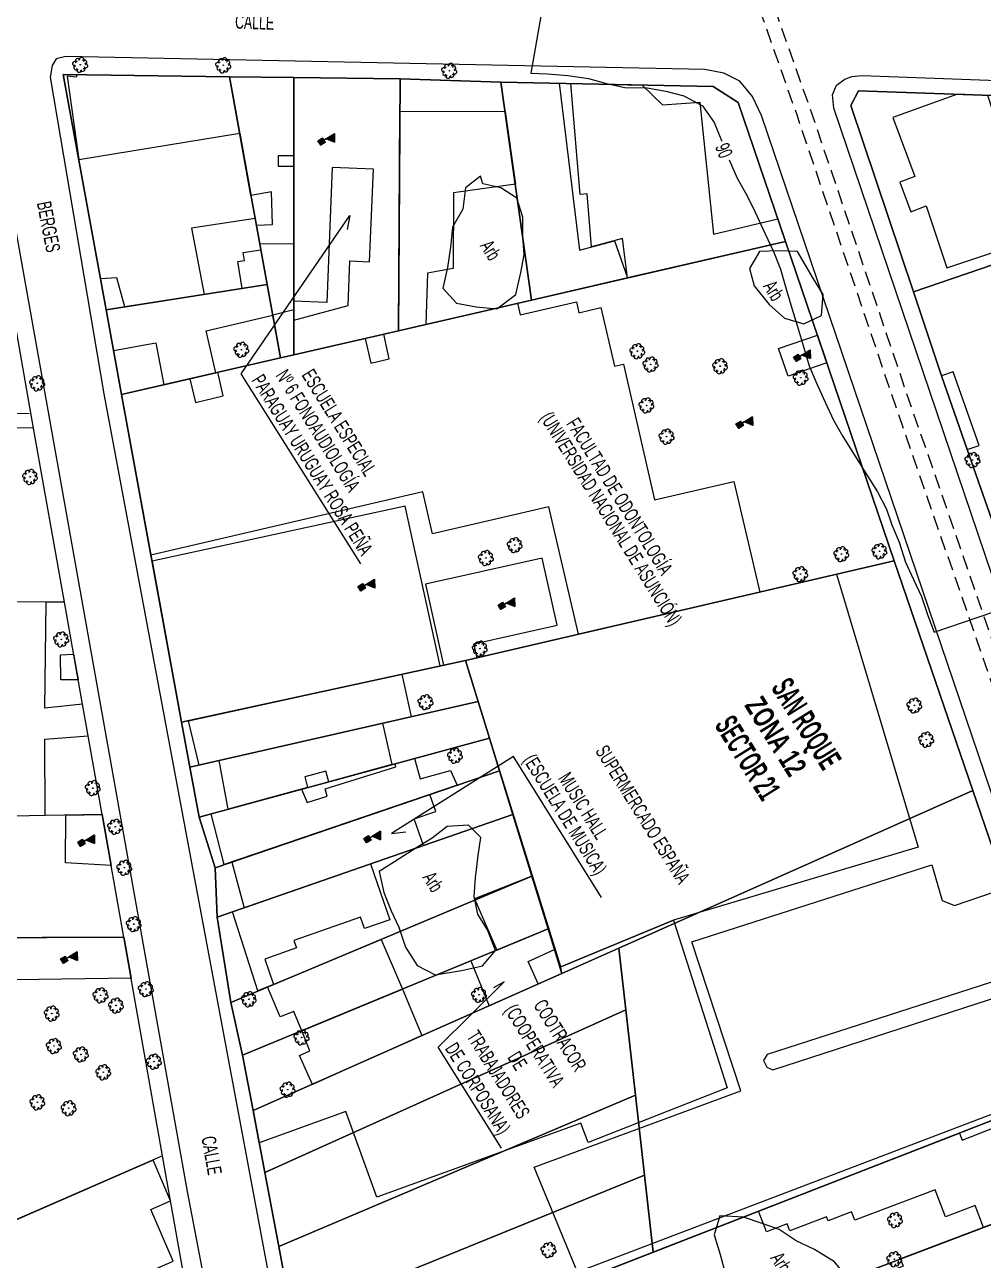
# Model space of a CAD drawing. Header units: millimetres. Extents: x 438774 to 440085, y 7202522 to 7203572.
# Drawn here: x 438927.1 to 439061.2, y 7202859.7 to 7203032.5 of the extents above; entities that cross this region are included whole.
import ezdxf

# ---------------------------------------------------------------- set-up
doc = ezdxf.new("R2010")
doc.units = ezdxf.units.MM
doc.linetypes.add('00', pattern=[10, 0, -10])
doc.linetypes.add('06', pattern=[3, 2, -1])
for name, color, linetype in [('0211', 255, 'Continuous'), ('0212', 7, 'Continuous'), ('0220', 7, 'Continuous'), ('0222', 7, 'Continuous'), ('0505', 1, 'Continuous'), ('0506', 1, 'Continuous'), ('0603', 1, 'Continuous'), ('0611', 30, 'Continuous'), ('0612', 7, 'Continuous'), ('0703', 6, 'Continuous'), ('0705', 242, 'Continuous'), ('0707', 7, 'Continuous'), ('0801', 10, 'Continuous'), ('0811', 10, 'Continuous'), ('0812', 7, 'Continuous'), ('0821', 10, 'Continuous'), ('0822', 7, 'Continuous'), ('1005', 3, 'Continuous'), ('1006', 3, 'Continuous'), ('1007', 3, 'Continuous'), ('curso de agua', 4, 'Continuous')]:
    doc.layers.add(name, color=color, linetype=linetype)
doc.styles.add('02', font='swissc.ttf')
doc.styles.add('03', font='swisscb.ttf')
doc.styles.add('04', font='swisscb.ttf')

# ---------------------------------------------------------------- blocks, each defined once
blk = doc.blocks.new('15')
for p, q in [((-0.38, 0.75), (0.37, 0.75)), ((-0.38, 0.73), (0.37, 0.73)), ((-0.38, 0.72), (0.37, 0.72)), ((-0.38, 0.7), (0.37, 0.7)), ((-0.38, 0.69), (0.37, 0.69)), ((-0.38, 0.67), (0.37, 0.67)), ((-0.38, 0.66), (0.37, 0.66)), ((-0.38, 0.64), (0.37, 0.64)), ((-0.38, 0.63), (0.37, 0.63)), ((-0.38, 0.61), (0.37, 0.61)), ((-0.38, 0.6), (0.37, 0.6)), ((-0.38, 0.58), (0.37, 0.58)), ((-0.38, 0.57), (0.37, 0.57)), ((-0.38, 0.55), (0.37, 0.55)), ((-0.38, 0.54), (0.37, 0.54)), ((-0.38, 0.52), (0.37, 0.52)), ((-0.38, 0.51), (0.37, 0.51)), ((-0.38, 0.49), (0.37, 0.49)), ((-0.38, 0.48), (0.37, 0.48)), ((-0.38, 0.46), (0.37, 0.46)), ((-0.38, 0.45), (0.37, 0.45)), ((-0.38, 0.43), (0.37, 0.43)), ((-0.38, 0.42), (0.37, 0.42)), ((-0.38, 0.4), (0.37, 0.4)), ((-0.38, 0.39), (0.37, 0.39)), ((-0.38, 0.37), (0.37, 0.37)), ((-0.38, 0.36), (0.37, 0.36)), ((-0.38, 0.34), (0.37, 0.34)), ((-0.38, 0.33), (0.37, 0.33)), ((-0.38, 0.31), (0.37, 0.31)), ((-0.38, 0.3), (0.37, 0.3)), ((-0.38, 0.28), (0.37, 0.28)), ((-0.38, 0.27), (0.37, 0.27)), ((-0.38, 0.25), (0.37, 0.25)), ((-0.38, 0.24), (0.37, 0.24)), ((-0.38, 0.22), (0.37, 0.22)), ((-0.38, 0.21), (0.37, 0.21)), ((-0.38, 0.19), (0.37, 0.19)), ((-0.38, 0.18), (0.37, 0.18)), ((-0.38, 0.16), (0.37, 0.16)), ((-0.38, 0.15), (0.37, 0.15)), ((-0.38, 0.13), (0.37, 0.13)), ((-0.38, 0.12), (0.37, 0.12)), ((-0.38, 0.1), (0.37, 0.1)), ((-0.38, 0.09), (0.37, 0.09)), ((-0.38, 0.07), (0.37, 0.07)), ((-0.38, 0.06), (0.37, 0.06)), ((-0.38, 0.04), (0.37, 0.04)), ((-0.38, 0.03), (0.37, 0.03)), ((-0.38, 0.01), (0.37, 0.01))]:
    blk.add_line(p, q)
for points in [[(0, 0), (0, 2.5), (1.05, 1.88), (0, 1.12)], [(-0.38, 0.75), (0.37, 0.75), (0.37, 0), (-0.38, 0)]]:
    blk.add_lwpolyline(points, close=True)
blk.add_lwpolyline([(0.01, 2.48), (0.01, 1.17), (1.02, 1.88), (0.03, 2.48), (0.03, 1.23), (0.97, 1.88), (0.04, 2.42), (0.04, 1.28), (0.93, 1.88), (0.06, 2.38), (0.06, 1.33), (0.89, 1.88), (0.07, 2.33), (0.07, 1.38), (0.84, 1.88), (0.09, 2.28), (0.09, 1.42), (0.79, 1.88), (0.1, 2.23), (0.1, 1.48), (0.75, 1.88), (0.12, 2.17), (0.12, 1.53), (0.7, 1.88), (0.13, 2.12), (0.13, 1.58), (0.66, 1.88), (0.15, 2.08), (0.15, 1.62), (0.61, 1.88), (0.16, 2.03), (0.16, 1.67), (0.55, 1.88), (0.18, 2), (0.18, 1.7), (0.51, 1.88), (0.19, 1.95), (0.19, 1.75), (0.46, 1.88), (0.21, 1.92), (0.21, 1.78), (0.42, 1.88), (0.22, 1.9), (0.22, 1.8), (0.37, 1.88), (0.24, 1.88), (0.24, 1.83), (0.3, 1.85), (0.24, 1.85)])
blk = doc.blocks.new('09')
for p, q in [((-0.04, 0.01), (0.04, 0.01)), ((-0.02, 0.03), (0.02, 0.03)), ((0, 0.05), (0, 0.05)), ((-0.04, -0.01), (0.04, -0.01)), ((-0.02, -0.03), (0.02, -0.03))]:
    blk.add_line(p, q)
for points in [[(-0.61, 0.39), (-0.76, 0.34), (-0.88, 0.27), (-0.97, 0.13), (-1, 0), (-0.96, -0.15), (-0.88, -0.26), (-0.83, -0.31), (-0.73, -0.36), (-0.58, -0.38)], [(-0.12, 0.67), (-0.2, 0.77), (-0.32, 0.84), (-0.46, 0.87), (-0.62, 0.83), (-0.74, 0.77), (-0.81, 0.63), (-0.83, 0.49), (-0.83, 0.42), (-0.79, 0.32), (-0.69, 0.22), (-0.62, 0.16)], [(-0.41, 0.6), (-0.39, 0.72), (-0.35, 0.82), (-0.3, 0.88), (-0.18, 0.96), (-0.03, 1), (0.1, 0.96), (0.24, 0.87), (0.31, 0.75), (0.36, 0.62), (0.37, 0.55)], [(0.11, 0.66), (0.19, 0.71), (0.31, 0.78), (0.42, 0.81), (0.49, 0.81), (0.63, 0.78), (0.76, 0.7), (0.82, 0.58), (0.84, 0.41), (0.81, 0.28), (0.75, 0.16), (0.69, 0.06)], [(0.67, -0.42), (0.8, -0.38), (0.91, -0.29), (0.99, -0.14), (1.01, -0.01), (0.95, 0.14), (0.86, 0.24), (0.8, 0.29), (0.7, 0.32), (0.56, 0.34)], [(-0.14, -0.69), (-0.19, -0.75), (-0.3, -0.83), (-0.4, -0.87), (-0.48, -0.87), (-0.61, -0.83), (-0.74, -0.75), (-0.8, -0.63), (-0.83, -0.47), (-0.79, -0.33), (-0.7, -0.18), (-0.64, -0.12)], [(-0.38, -0.63), (-0.34, -0.76), (-0.26, -0.88), (-0.13, -0.97), (0.01, -1.01), (0.15, -0.97), (0.27, -0.88), (0.32, -0.83), (0.36, -0.73), (0.38, -0.57)], [(0.15, -0.7), (0.32, -0.83), (0.46, -0.87), (0.62, -0.85), (0.74, -0.79), (0.83, -0.66), (0.86, -0.52), (0.86, -0.45), (0.83, -0.34), (0.74, -0.24), (0.67, -0.18)]]:
    blk.add_lwpolyline(points)
blk.add_lwpolyline([(0, -0.05), (-0.05, 0), (0, 0.05), (0.05, 0)], close=True)

msp = doc.modelspace()

# ---------------------------------------------------------------- linework, layer by layer
at = {"layer": '0211', "linetype": '06', "flags": 128}
msp.add_lwpolyline([(438936.62, 7203319.77), (438936.63, 7203319.71), (438953.6, 7203260.37), (438958.22, 7203243.97), (438972.02, 7203204.39), (438988.86, 7203156.88), (439011.03, 7203091.99), (439026.86, 7203043.33), (439035.12, 7203019.93), (439048.27, 7202981.12), (439066.84, 7202927.56), (439086.2, 7202870.18), (439102.38, 7202822.58), (439121.32, 7202767.09), (439140.64, 7202709.53), (439169.58, 7202624.26), (439177.4, 7202600.35), (439193.97, 7202552.48), (439203.7, 7202523.15)], dxfattribs=at)
at = {"layer": '0505', "linetype": 'Continuous', "elevation": 90, "flags": 128}
for points in [[(439000.13, 7203038.27), (438997.93, 7203025.74), (439000.29, 7203025.65), (439003.09, 7203025.42), (439005.99, 7203024.96), (439008.54, 7203024.3), (439011.1, 7203023.71), (439014.21, 7203023.67), (439016.8, 7203023.2), (439019.35, 7203022.54), (439021.93, 7203021.18), (439023.57, 7203018.85), (439024.6, 7203016.31)], [(439025.69, 7203013.61), (439026.8, 7203011.05), (439028.15, 7203008.67), (439029.32, 7203006.29), (439030.67, 7203003.36), (439031.89, 7203000.79), (439032.85, 7202998.31), (439033.68, 7202995.4), (439034.44, 7202992.84), (439035.21, 7202990.42), (439036.05, 7202987.63), (439036.88, 7202984.82), (439037.93, 7202982.26), (439039.1, 7202979.7), (439040.28, 7202977.22), (439041.58, 7202974.9), (439043.29, 7202972.18), (439044.76, 7202969.84), (439046.43, 7202967.17), (439047.67, 7202964.74), (439048.42, 7202962.56), (439049.47, 7202960.14), (439050.33, 7202957.35), (439051.44, 7202954.91), (439052.56, 7202952.55), (439053.46, 7202949.87), (439054.37, 7202947.53), (439064.76, 7202951.11)], [(439064.24, 7202958.09), (439058.98, 7202973.08), (439060.64, 7202973.67), (439057.03, 7202983.96), (439055.39, 7202983.38), (439051.47, 7202995.15), (439070.78, 7203001.75)]]:
    msp.add_lwpolyline(points, dxfattribs=at)
at = {"layer": '0505', "linetype": '00', "elevation": 90, "flags": 128}
msp.add_lwpolyline([(439024.6, 7203016.31), (439025.69, 7203013.61)], dxfattribs=at)
at = {"layer": '0603', "linetype": 'Continuous', "flags": 128}
for points in [[(439066.63, 7202912.52), (439030.21, 7203019.83), (439028.94, 7203022.47)], [(439121.77, 7202786.14), (439120.76, 7202786), (439119.98, 7202786.58), (439119.44, 7202787.44), (439119.06, 7202788.44), (439040.3, 7203020.84)]]:
    msp.add_lwpolyline(points, dxfattribs=at)
at = {"layer": '0611', "linetype": 'Continuous', "flags": 128}
for points in [[(438781.8, 7203029.47), (438783.05, 7203030.33), (438784.57, 7203030.65), (438919.72, 7203028.34), (438920.71, 7203028.04), (438921.41, 7203027.12), (438922.04, 7203025.11), (438938.13, 7202935.19), (438949.85, 7202869.34), (438960.68, 7202812.84), (438974.05, 7202737.28), (438974.03, 7202734.9), (438973.24, 7202733.87), (438971.92, 7202733.06), (438867.17, 7202695.44), (438784.62, 7202666.35)], [(439028.94, 7203022.47), (439027.16, 7203024.59), (439024.95, 7203025.73), (439022.26, 7203026.24), (438932.91, 7203028.07), (438931.55, 7203027.71), (438931.01, 7203026.81), (438930.73, 7203025.18), (438938.22, 7202980.86), (438948.6, 7202925.26), (438962.08, 7202853.2), (438983.47, 7202739.82), (438984.44, 7202738.62), (438985.34, 7202738.56), (438986.94, 7202738.71), (439107.85, 7202781.81)], [(439040.3, 7203020.84), (439040.14, 7203022.68), (439040.71, 7203024.03), (439041.85, 7203024.88), (439042.85, 7203025.26), (439044.28, 7203025.41), (439170.48, 7203020.76), (439177.8, 7203019.97), (439187.63, 7203016.96), (439193.98, 7203014.68), (439196.13, 7203012.98), (439197.37, 7203011.85), (439198.19, 7203010.27), (439199.65, 7203006.7), (439261.42, 7202841.21)], [(439075.94, 7202884.37), (439075.63, 7202884.81), (439074.58, 7202884.79), (439073.25, 7202884.24), (439004.46, 7202858.02), (438998.39, 7202872.71), (439027.29, 7202883.41), (439020.45, 7202904.24), (439054.03, 7202915), (439055.48, 7202910.03), (439057.21, 7202909.31), (439066.63, 7202912.52)], [(439067.24, 7202906.93), (439064.76, 7202906.19), (439065.1, 7202899.5), (439031, 7202888.49), (439030.5, 7202887.65), (439030.93, 7202886.71), (439031.78, 7202886.36), (439065.54, 7202897.28), (439069.82, 7202893.44), (439071.54, 7202894.48), (439072.16, 7202895.86)]]:
    msp.add_lwpolyline(points, dxfattribs=at)
at = {"layer": '0703', "linetype": 'Continuous', "flags": 128}
for points in [[(439074.04, 7202883.78), (439059.78, 7202925.4), (439048.77, 7202957.53), (439033.56, 7203002.18), (439026.92, 7203021.63), (439023.45, 7203023.84), (438993.76, 7203024.49), (438979.64, 7203024.92), (438964.81, 7203025.11), (438955.78, 7203025.23), (438932.53, 7203025.53), (438938.55, 7202992.62), (438940.7, 7202980.79), (438949.07, 7202934.95), (438950.23, 7202928.65), (438951.55, 7202921.69), (438953.79, 7202914.61), (438954.09, 7202907.69), (438955.98, 7202895.78), (438957.6, 7202888.39), (438959.11, 7202880.63), (438960.73, 7202871.99), (438962.67, 7202861.64), (438964.56, 7202851.57)], [(439087.67, 7203021.71), (439043.78, 7203023.26), (439042.7, 7203021.21), (439051.47, 7202995.15), (439055.39, 7202983.38), (439058.98, 7202973.08), (439064.24, 7202958.09)]]:
    msp.add_lwpolyline(points, dxfattribs=at)
at = {"layer": '0705', "linetype": 'Continuous', "flags": 128}
for points in [[(438955.78, 7203025.23), (438961.06, 7202996.17), (438938.55, 7202992.62), (438932.53, 7203025.53)], [(438955.78, 7203025.23), (438964.81, 7203025.11), (438964.81, 7202986.34), (438962.91, 7202985.91), (438961.06, 7202996.17)], [(438964.81, 7203025.11), (438979.64, 7203024.92), (438979.41, 7202989.7), (438964.81, 7202986.34)], [(438979.64, 7203024.92), (438993.76, 7203024.49), (438998.05, 7202994), (438979.41, 7202989.7)], [(438993.76, 7203024.49), (439023.45, 7203023.84), (439026.92, 7203021.63), (439033.56, 7203002.18), (438998.05, 7202994)], [(439087.67, 7203021.71), (439087.37, 7203012.53), (439088.59, 7203007.83), (439051.47, 7202995.15), (439042.7, 7203021.21), (439043.78, 7203023.26)], [(439051.47, 7202995.15), (439088.59, 7203007.83), (439104.09, 7203013.13), (439103.3, 7203021.16), (439155.93, 7203019.29), (439162.83, 7202993.77), (439135.73, 7202985.7), (439114.42, 7202979.35), (439116.02, 7202974.66), (439064.24, 7202958.09), (439058.98, 7202973.08), (439055.39, 7202983.38)], [(438940.7, 7202980.79), (438962.91, 7202985.91), (438964.81, 7202986.34), (438979.41, 7202989.7), (438998.05, 7202994), (439033.56, 7203002.18), (439048.77, 7202957.53), (438988.82, 7202943.6), (438949.07, 7202934.95)], [(438938.55, 7202992.62), (438961.06, 7202996.17), (438962.91, 7202985.91), (438940.7, 7202980.79)], [(438988.82, 7202943.6), (439048.77, 7202957.53), (439059.78, 7202925.4), (439010.24, 7202903.37), (439002.26, 7202899.82), (439000.35, 7202906.05), (438998.09, 7202913.42), (438995.43, 7202922.07), (438993.56, 7202928.16), (438992.15, 7202932.74), (438990.58, 7202937.86)], [(438949.07, 7202934.95), (438988.82, 7202943.6), (438990.58, 7202937.86), (438950.23, 7202928.65)], [(438950.23, 7202928.65), (438990.58, 7202937.86), (438992.15, 7202932.74), (438951.55, 7202921.69)], [(438951.55, 7202921.69), (438992.15, 7202932.74), (438993.56, 7202928.16), (438953.79, 7202914.61)], [(438953.79, 7202914.61), (438993.56, 7202928.16), (438995.43, 7202922.07), (438954.09, 7202907.69)], [(439010.24, 7202903.37), (439059.78, 7202925.4), (439074.04, 7202883.78), (439015.06, 7202860.82), (439013.84, 7202871.61), (439012.57, 7202882.82), (439011.22, 7202894.71)], [(438954.09, 7202907.69), (438995.43, 7202922.07), (438998.09, 7202913.42), (438955.98, 7202895.78)], [(438955.98, 7202895.78), (438998.09, 7202913.42), (439000.35, 7202906.05), (438957.6, 7202888.39)], [(438957.6, 7202888.39), (439000.35, 7202906.05), (439002.26, 7202899.82), (438959.11, 7202880.63)], [(438959.11, 7202880.63), (439002.26, 7202899.82), (439010.24, 7202903.37), (439011.22, 7202894.71), (438960.73, 7202871.99)], [(438960.73, 7202871.99), (439011.22, 7202894.71), (439012.57, 7202882.82), (438962.67, 7202861.64)], [(438999.51, 7202854.77), (439015.06, 7202860.82), (439074.04, 7202883.78), (439078.2, 7202870.72), (439040.48, 7202856.43), (439020.41, 7202848.84), (439024.39, 7202837.76), (439010.11, 7202832.38), (439002.43, 7202829.5), (439001.49, 7202837.65), (439000.97, 7202842.12)], [(438962.67, 7202861.64), (439012.57, 7202882.82), (439013.84, 7202871.61), (438964.56, 7202851.57)], [(438964.56, 7202851.57), (439013.84, 7202871.61), (439015.06, 7202860.82), (438999.51, 7202854.77), (438966.38, 7202841.87)], [(439024.39, 7202837.76), (439020.41, 7202848.84), (439040.48, 7202856.43), (439078.2, 7202870.72), (439081.89, 7202859.37), (439044.72, 7202845.4)]]:
    msp.add_lwpolyline(points, close=True, dxfattribs=at)
at = {"layer": '0707', "linetype": 'Continuous', "flags": 128}
for points in [[(438953.82, 7202832.72), (438946.44, 7202874.29), (438941.01, 7202904.88), (438937.96, 7202922.07), (438936.01, 7202933.06), (438935.23, 7202937.48), (438932.7, 7202951.74), (438928.38, 7202976.08), (438923.65, 7203002.74), (438919.88, 7203023.98), (438918.27, 7203025.33), (438896.59, 7203025.77), (438878.47, 7203026.13), (438869.42, 7203026.32), (438854.45, 7203026.62), (438837.11, 7203026.97), (438790.05, 7203027.92), (438787.5, 7203026.29), (438787.38, 7203003.92), (438787.23, 7202977.96), (438787.12, 7202956.76), (438786.11, 7202771.69)], [(438950.23, 7202928.65), (438949.07, 7202934.95), (438940.7, 7202980.79), (438938.55, 7202992.62), (438932.53, 7203025.53), (438955.78, 7203025.23), (438964.81, 7203025.11), (438979.64, 7203024.92)], [(438955.78, 7203025.23), (438961.06, 7202996.17), (438962.91, 7202985.91)], [(438964.81, 7202986.34), (438964.81, 7203025.11)], [(438979.64, 7203024.92), (438979.41, 7202989.7)], [(438988.82, 7202943.6), (439048.77, 7202957.53), (439033.56, 7203002.18), (439026.92, 7203021.63), (439023.45, 7203023.84), (438993.76, 7203024.49)], [(438993.76, 7203024.49), (438998.05, 7202994)], [(439051.47, 7202995.15), (439042.7, 7203021.21), (439043.78, 7203023.26), (439087.67, 7203021.71), (439157.95, 7203019.22)], [(439197.37, 7203004.05), (439177.98, 7202998.28), (439135.73, 7202985.7), (439114.42, 7202979.35), (439116.02, 7202974.66), (439064.24, 7202958.09), (439058.98, 7202973.08), (439060.64, 7202973.67), (439057.03, 7202983.96), (439055.39, 7202983.38), (439051.47, 7202995.15), (439088.59, 7203007.83), (439104.09, 7203013.13)], [(439033.56, 7203002.18), (438998.05, 7202994), (438979.41, 7202989.7), (438964.81, 7202986.34), (438962.91, 7202985.91), (438940.7, 7202980.79)], [(438961.06, 7202996.17), (438938.55, 7202992.62)], [(438905.8, 7202978.61), (438927.75, 7202978.15)], [(438928.38, 7202976.08), (438900.33, 7202976.45), (438881.57, 7202976.7), (438869.07, 7202976.87), (438859.44, 7202976.99), (438854.07, 7202977.07), (438829.94, 7202977.39), (438787.23, 7202977.96)], [(438932.7, 7202951.74), (438930.14, 7202951.76), (438859.4, 7202952.35), (438859.2, 7202955.09), (438787.12, 7202956.76)], [(438935.23, 7202937.48), (438929.97, 7202936.91), (438930.14, 7202951.76)], [(438949.07, 7202934.95), (438988.82, 7202943.6)], [(438959.11, 7202880.63), (439002.26, 7202899.82), (439000.35, 7202906.05), (438998.09, 7202913.42), (438995.43, 7202922.07), (438993.56, 7202928.16), (438992.15, 7202932.74), (438990.58, 7202937.86), (438988.82, 7202943.6)], [(438950.23, 7202928.65), (438990.58, 7202937.86)], [(438929.99, 7202921.91), (438929.97, 7202932.59), (438936.01, 7202933.06)], [(438951.55, 7202921.69), (438992.15, 7202932.74)], [(438953.79, 7202914.61), (438993.56, 7202928.16)], [(438937.96, 7202922.07), (438929.99, 7202921.91), (438882.74, 7202920.93)], [(438954.09, 7202907.69), (438995.43, 7202922.07)], [(439000.35, 7202906.05), (438957.6, 7202888.39), (438955.98, 7202895.78), (438998.09, 7202913.42)], [(438941.01, 7202904.88), (438895.34, 7202904.73)], [(438966.38, 7202841.87), (438999.51, 7202854.77), (439074.04, 7202883.78)], [(438959.11, 7202880.63), (438966.38, 7202841.87), (438968.58, 7202830.11), (438970.92, 7202817.65), (438975.99, 7202790.67), (438980.38, 7202767.21), (438985.38, 7202740.56), (439004.22, 7202747.27), (439016.28, 7202751.55), (439029.36, 7202756.21), (439042.03, 7202760.72), (439059.05, 7202766.78), (439104.43, 7202782.92), (439106.93, 7202787.8), (439099.28, 7202809.88), (439091.06, 7202833.57), (439083.96, 7202854.1)], [(438946.44, 7202874.29), (438866.32, 7202839.38), (438786.62, 7202837.98)], [(439078.2, 7202870.72), (439040.48, 7202856.43), (439020.41, 7202848.84), (439024.39, 7202837.76)]]:
    msp.add_lwpolyline(points, dxfattribs=at)
at = {"layer": '0801', "linetype": 'Continuous', "flags": 128}
for points in [[(438934.7, 7203013.64), (438957.22, 7203017.35), (438955.78, 7203025.23), (438934.46, 7203025.51), (438934.36, 7203025.15), (438933.1, 7203025.31), (438934.7, 7203013.64)], [(438964.81, 7203025.11), (438964.81, 7203014.15), (438962.59, 7203014.15), (438962.58, 7203012.73), (438964.81, 7203012.73), (438964.81, 7203001.86), (438960.03, 7203001.79), (438959.55, 7203004.48), (438961.79, 7203004.55), (438961.67, 7203009.12), (438958.79, 7203008.64), (438955.78, 7203025.23), (438964.81, 7203025.11)], [(439011.44, 7202997.09), (438998.05, 7202994), (438993.76, 7203024.49), (439001.9, 7203024.31), (439004.74, 7203000.97), (439009.62, 7203002.3), (439011.44, 7202997.09)], [(439033.56, 7203002.18), (439011.44, 7202997.09), (439010.74, 7203002.6), (439006.44, 7203001.44), (439005.8, 7203008.83), (439004.85, 7203008.76), (439003.55, 7203024.27), (439013.5, 7203024.05), (439016.37, 7203021.31), (439021.58, 7203021.67), (439023.48, 7203003.22), (439032.47, 7203005.35), (439033.56, 7203002.18)], [(439056.12, 7202998.52), (439086.28, 7203008.58), (439083.47, 7203017), (439075.74, 7203014.42), (439076.72, 7203011.47), (439075.3, 7203010.99), (439072.04, 7203020.78), (439063.38, 7203017.89), (439061.84, 7203022.62), (439057.59, 7203022.77), (439048.56, 7203019.53), (439051.64, 7203011.28), (439049.54, 7203010.49), (439051.09, 7203006.35), (439053.24, 7203007.16), (439056.12, 7202998.52)], [(438979.61, 7203020.4), (438994.34, 7203020.36), (438995.77, 7203010.21), (438987.1, 7203008.98), (438987.06, 7202998.39), (438983.47, 7202997.75), (438983.24, 7202990.59), (438979.41, 7202989.7), (438979.61, 7203020.4)], [(438959.38, 7203005.42), (438950.46, 7203004.07), (438952.24, 7202994.77), (438941.17, 7202993.03), (438940.03, 7202997.11), (438937.79, 7202996.96), (438934.7, 7203013.64), (438957.22, 7203017.35), (438959.38, 7203005.42)], [(438961.06, 7202996.17), (438957.55, 7202995.62), (438956.96, 7202999.37), (438957.89, 7202999.52), (438957.71, 7203000.63), (438960.18, 7203001.03), (438961.06, 7202996.17)], [(438961.06, 7202996.17), (438938.55, 7202992.62), (438939.58, 7202986.94), (438945.48, 7202988.03), (438946.59, 7202982.15), (438953.88, 7202983.83), (438952.53, 7202989.71), (438961.83, 7202991.87), (438961.06, 7202996.17)], [(438962.91, 7202985.91), (438964.81, 7202986.34), (438964.81, 7202992.65), (438961.83, 7202991.87), (438962.91, 7202985.91)], [(438950.04, 7202935.17), (438979.88, 7202941.66), (438981.18, 7202935.71), (438951.55, 7202928.95), (438950.04, 7202935.17)], [(438954.33, 7202929.58), (438977.17, 7202934.8), (438978.49, 7202929.02), (438969.69, 7202926.62), (438969.28, 7202928.11), (438966.32, 7202927.31), (438966.72, 7202925.82), (438955.6, 7202922.79), (438954.33, 7202929.58)], [(438987.64, 7202926.14), (438955.06, 7202915.04), (438953.23, 7202922.15), (438965.84, 7202925.57), (438966.66, 7202923.74), (438969.47, 7202924.61), (438969.15, 7202925.66), (438979.06, 7202928.72), (438978.93, 7202929.14), (438981.67, 7202929.89), (438982.45, 7202927.04), (438986.7, 7202928.2), (438987.64, 7202926.14)], [(438956.19, 7202908.43), (438975.51, 7202915.14), (438978.22, 7202907.32), (438974.66, 7202906.09), (438974.1, 7202907.68), (438964.8, 7202904.45), (438965.17, 7202903.39), (438960.72, 7202901.84), (438961.96, 7202898.28), (438959.77, 7202897.37), (438956.19, 7202908.43)], [(439029.79, 7202866.56), (439057.89, 7202877.5), (439058.28, 7202876.51), (439064.57, 7202878.96), (439067.79, 7202870.69), (439065.65, 7202869.86), (439066.97, 7202866.46), (439061.23, 7202864.29), (439060.07, 7202867.35), (439055.92, 7202865.77), (439054.48, 7202869.57), (439043.24, 7202865.31), (439042.8, 7202866.46), (439039.53, 7202865.21), (439039.31, 7202865.8), (439034.15, 7202863.84), (439033.8, 7202864.79), (439030.9, 7202863.7), (439029.79, 7202866.56)], [(439068.12, 7202866.9), (439049.64, 7202859.9), (439050.03, 7202858.87), (439047.78, 7202858.01), (439050.65, 7202850.44), (439057.69, 7202853.11), (439057.2, 7202854.39), (439064.18, 7202857.03), (439065.61, 7202853.26), (439070.94, 7202855.26), (439069.9, 7202858.05), (439071.29, 7202858.56), (439068.12, 7202866.9)]]:
    msp.add_lwpolyline(points, close=True, dxfattribs=at)
at = {"layer": '0811', "linetype": 'Continuous', "flags": 128}
for points in [[(438979.64, 7203024.92), (438979.41, 7202989.7), (438964.81, 7202986.34), (438964.81, 7202991.18), (438972.38, 7202993.23), (438972.63, 7202999.47), (438975.39, 7202999.36), (438975.92, 7203012.29), (438970.14, 7203012.52), (438969.39, 7202993.65), (438964.81, 7202993.82), (438964.81, 7203025.11), (438979.64, 7203024.92)], [(439029.95, 7202953.16), (439004.62, 7202947.27), (439000.47, 7202965.09), (438984.2, 7202961.32), (438982.84, 7202967.19), (438944.8, 7202958.33), (438940.7, 7202980.79), (438950.26, 7202982.99), (438951.02, 7202979.69), (438954.9, 7202980.58), (438954.14, 7202983.89), (438974.77, 7202988.64), (438975.57, 7202985.19), (438978.14, 7202985.78), (438977.36, 7202989.23), (438996.08, 7202993.55), (438996.45, 7202991.95), (439004.31, 7202993.76), (439004.66, 7202992.22), (439007.75, 7202992.94), (439009.64, 7202984.73), (439010.89, 7202985.02), (439015.25, 7202966.06), (439026.35, 7202968.62), (439029.95, 7202953.16)], [(439038.01, 7202989.08), (439039.33, 7202985.22), (439033.91, 7202983.37), (439032.59, 7202987.23), (439038.01, 7202989.08)], [(438949.07, 7202934.95), (438985.24, 7202942.82), (438980.37, 7202965.16), (438944.97, 7202957.47), (438949.07, 7202934.95)], [(438985.73, 7202942.93), (438990.41, 7202943.97), (438989.97, 7202945.91), (439001.62, 7202948.51), (438999.53, 7202957.9), (438983.21, 7202954.27), (438985.73, 7202942.93)], [(438933.99, 7202944.47), (438934.63, 7202940.88), (438932.18, 7202940.86), (438932.17, 7202944.37), (438933.99, 7202944.47)], [(438957.85, 7202909), (438982.93, 7202917.73), (438981.64, 7202921.42), (438984.63, 7202922.46), (438983.8, 7202924.83), (438956.1, 7202915.39), (438957.85, 7202909)], [(438937.96, 7202922.07), (438939.23, 7202914.9), (438932.86, 7202915.27), (438932.91, 7202921.97), (438937.96, 7202922.07)], [(438942.02, 7202899.17), (438919.4, 7202898.82), (438919.38, 7202904.81), (438941.01, 7202904.88), (438942.02, 7202899.17)]]:
    msp.add_lwpolyline(points, close=True, dxfattribs=at)
at = {"layer": '0812', "linetype": 'Continuous', "flags": 128}
for points in [[(438974.18, 7202957.1), (438957.41, 7202983.7), (438972.62, 7203005.83), (438972.26, 7203003.88)], [(439007.82, 7202910.45), (438995.5, 7202930.18), (438978.47, 7202919.37), (438980.45, 7202919.62)]]:
    msp.add_lwpolyline(points, dxfattribs=at)
at = {"layer": '0821', "linetype": 'Continuous', "flags": 128}
for points in [[(438988.82, 7202943.6), (439040.71, 7202955.66), (439052.09, 7202917.46), (439017.89, 7202907.27), (439002.13, 7202900.74), (438988.82, 7202943.6)], [(438990.07, 7202910.24), (438993.17, 7202903.08), (439000.35, 7202906.05), (438998.09, 7202913.42), (438990.07, 7202910.24)], [(439017.89, 7202907.27), (439025.39, 7202883.84), (439005.94, 7202876.16), (439004.95, 7202878.87), (438976.4, 7202868.51), (438972.04, 7202880.49), (438959.95, 7202876.14), (438959.11, 7202880.63), (439002.26, 7202899.82), (439002.13, 7202900.74), (439017.89, 7202907.27)], [(439000.35, 7202906.05), (438989.54, 7202901.58), (438992.12, 7202895.31), (438998.95, 7202898.35), (438997.56, 7202901.48), (439001.24, 7202903.15), (439000.35, 7202906.05)], [(438979.99, 7202897.63), (438965.89, 7202891.81), (438964.77, 7202894.52), (438962.86, 7202893.73), (438961.13, 7202897.94), (438976.99, 7202904.58), (438979.99, 7202897.63)], [(438965.89, 7202891.81), (438979.99, 7202897.63), (438982.69, 7202891.12), (438967.4, 7202884.31), (438965.6, 7202888.36), (438967.05, 7202889), (438965.89, 7202891.81)], [(438945.13, 7202873.72), (438900.63, 7202854.33), (438904.57, 7202845.28), (438908.96, 7202847.19), (438909.32, 7202846.36), (438912.73, 7202847.84), (438912.45, 7202848.5), (438918.31, 7202851.04), (438919.03, 7202849.41), (438920.21, 7202849.93), (438921.1, 7202847.9), (438947.92, 7202859.59), (438944.79, 7202866.79), (438947.56, 7202868.01), (438945.13, 7202873.72)]]:
    msp.add_lwpolyline(points, close=True, dxfattribs=at)
at = {"layer": '0822', "linetype": 'Continuous', "flags": 128}
msp.add_lwpolyline([(438993.84, 7202875.37), (438985, 7202889.51), (438994.19, 7202898.65), (438992.71, 7202897.81)], dxfattribs=at)
at = {"layer": '1005'}
for points in [[(438990.91, 7203011.31), (438988.82, 7203009.69), (438988.43, 7203006.71), (438986.96, 7203004.18), (438986.68, 7203001.4), (438986.28, 7202998.56), (438985.63, 7202995.65), (438987.56, 7202993.58), (438990.29, 7202993.03), (438993.18, 7202992.76), (438995.83, 7202994.79), (438996.53, 7202997.86), (438997.01, 7203000.32), (438996.81, 7203002.99), (438996.84, 7203005.61), (438996, 7203008.24), (438993.73, 7203009.7), (438991.23, 7203010.24)], [(439035.23, 7203000.78), (439032.57, 7203000.9), (439029.91, 7203000.8), (439028.52, 7202998.42), (439029.18, 7202995.99), (439031.27, 7202993.38), (439033.44, 7202991.47), (439036.13, 7202990.68), (439038.58, 7202991.83), (439038.84, 7202994.78), (439037.47, 7202996.95)], [(438989.23, 7202920.56), (438986.23, 7202920.36), (438984.13, 7202918.73), (438981.98, 7202917.44), (438978.85, 7202915.42), (438976.74, 7202914.07), (438977.4, 7202911.12), (438978.39, 7202908.57), (438979.48, 7202906.31), (438980.4, 7202903.5), (438982.03, 7202900.95), (438984.55, 7202899.64), (438988.24, 7202900.21), (438991.16, 7202900.9), (438993.01, 7202903.04), (438991.9, 7202905.94), (438990.53, 7202908.09), (438989.99, 7202910.59), (438990.18, 7202913.21), (438990.58, 7202916.32), (438990.95, 7202918.83)], [(439024.37, 7202865.91), (439023.57, 7202863.27), (439024.4, 7202860.5), (439025.12, 7202857.92), (439023.69, 7202855.72), (439024.46, 7202853.28), (439026.21, 7202850.89), (439029.28, 7202850.21), (439032.68, 7202849.79), (439036.14, 7202849.5), (439038.71, 7202850.27), (439041.19, 7202852.25), (439042.94, 7202854.17), (439042.16, 7202857.28), (439040.43, 7202859.5), (439037.6, 7202861.21), (439035.03, 7202862.41), (439032.68, 7202864.02), (439030.29, 7202864.86), (439027.68, 7202865.75)]]:
    msp.add_lwpolyline(points, close=True, dxfattribs=at)
at = {"layer": 'curso de agua', "linetype": '06', "elevation": 60, "flags": 128}
msp.add_lwpolyline([(438938.73, 7203319.89), (438938.75, 7203319.83), (438955.71, 7203260.49), (438960.34, 7203244.09), (438974.13, 7203204.52), (438990.98, 7203157), (439013.15, 7203092.11), (439028.98, 7203043.45), (439037.23, 7203020.05), (439050.39, 7202981.24), (439068.96, 7202927.68), (439088.32, 7202870.3), (439104.5, 7202822.7), (439123.44, 7202767.21), (439142.76, 7202709.65), (439171.7, 7202624.39), (439179.52, 7202600.47), (439196.09, 7202552.61), (439205.86, 7202523.15)], dxfattribs=at)

# ---------------------------------------------------------------- block references
at = {"layer": '0811', "rotation": 302}
for p in [(438968.35, 7203015.95), (439034.88, 7202985.7), (439026.83, 7202976.36), (438973.96, 7202953.62), (438993.55, 7202951.01), (438974.78, 7202918.39), (438934.77, 7202917.87), (438932.36, 7202901.52)]:
    msp.add_blockref('15', p, dxfattribs=at)
at = {"layer": '1007', "rotation": 302}
for p in [(438934.92, 7203026.9), (438954.93, 7203026.83), (438986.54, 7203026.07), (438957.46, 7202987.05), (439012.84, 7202986.85), (439014.69, 7202985), (439024.42, 7202984.75), (438928.91, 7202982.37), (439035.69, 7202983.14), (439014.12, 7202979.27), (439016.92, 7202974.9), (439059.72, 7202971.63), (438927.91, 7202969.27), (438995.69, 7202959.73), (439041.38, 7202958.47), (439046.71, 7202958.87), (438991.66, 7202957.93), (439035.65, 7202955.67), (438932.26, 7202946.55), (438990.81, 7202945.25), (438983.22, 7202937.77), (439051.59, 7202937.3), (439053.25, 7202932.53), (438987.34, 7202930.28), (438936.68, 7202925.75), (438939.81, 7202920.34), (438941.09, 7202914.61), (438942.41, 7202906.72), (438944.11, 7202897.63), (438937.76, 7202896.76), (438958.5, 7202896.22), (438990.7, 7202896.84), (438930.94, 7202894.21), (438939.93, 7202895.34), (438965.87, 7202890.88), (438931.24, 7202889.67), (438935.01, 7202888.5), (438945.22, 7202887.49), (438938.15, 7202886.01), (438963.93, 7202883.58), (438928.93, 7202881.8), (438933.3, 7202880.98), (439048.88, 7202865.34), (439000.43, 7202861.14), (439048.78, 7202859.86)]:
    msp.add_blockref('09', p, dxfattribs=at)

# ---------------------------------------------------------------- texts
at = {"layer": '0212', "style": '04', "width": 0.625}
msp.add_text('SAN ROQUE', height=3.2, rotation=302, dxfattribs=at).set_placement((439031.47, 7202939.79))
at = {"layer": '0220', "style": '03', "width": 0.83}
msp.add_text('ZONA 12', height=3, rotation=302, dxfattribs=at).set_placement((439027.74, 7202937.31))
at = {"layer": '0222', "style": '04', "width": 0.625}
msp.add_text('SECTOR 21', height=3.2, rotation=302, dxfattribs=at).set_placement((439023.56, 7202934.54))
at = {"layer": '0506', "style": '02', "width": 0.75}
msp.add_text('90', height=2, rotation=292, dxfattribs=at).set_placement((439023.68, 7203015.43))
at = {"layer": '0612', "style": '02', "width": 0.75}
for s, rotation, p in [('CALLE', 358, (438956.55, 7203031.97)), ('BERGES', 281, (438928.84, 7203007.57)), ('CALLE', 280, (438951.85, 7202876.87))]:
    msp.add_text(s, height=2, rotation=rotation, dxfattribs=at).set_placement(p)
at = {"layer": '0812', "style": '02', "width": 0.75}
for s, p in [('PARAGUAY URUGUAY ROSA PEÑA', (438958.81, 7202982.77)), ('Nº 6 FONOAUDIOLOGÍA', (438962.18, 7202983.45)), ('ESCUELA ESPECIAL', (438965.82, 7202983.51)), ('(UNIVERSIDAD NACIONAL DE ASUNCIÓN)', (438999.16, 7202977.54)), ('FACULTAD DE ODONTOLOGÍA', (439002.84, 7202976.71)), ('(ESCUELA DE MUSICA)', (438996.81, 7202929.67)), ('MUSIC HALL', (439001.7, 7202927.11))]:
    msp.add_text(s, height=2, rotation=302, dxfattribs=at).set_placement(p)
at = {"layer": '0822', "style": '02', "width": 0.75}
for s, p in [('SUPERMERCADO ESPAÑA', (439006.89, 7202930.92)), ('(COOPERATIVA', (438994.19, 7202894.7)), ('COOTRACOR', (438998.23, 7202895.37)), ('TRABAJADORES', (438988.89, 7202891.02)), ('DE CORPOSANA)', (438985.87, 7202889.32)), ('DE', (438994.6, 7202888.09))]:
    msp.add_text(s, height=2, rotation=302, dxfattribs=at).set_placement(p)
at = {"layer": '1006', "style": '02', "width": 0.75}
for p in [(438990.75, 7203001.58), (439030.34, 7202995.92), (438982.71, 7202913.24), (439031.37, 7202860.01)]:
    msp.add_text('Arb', height=2, rotation=302, dxfattribs=at).set_placement(p)

doc.saveas('drawing.dxf')
